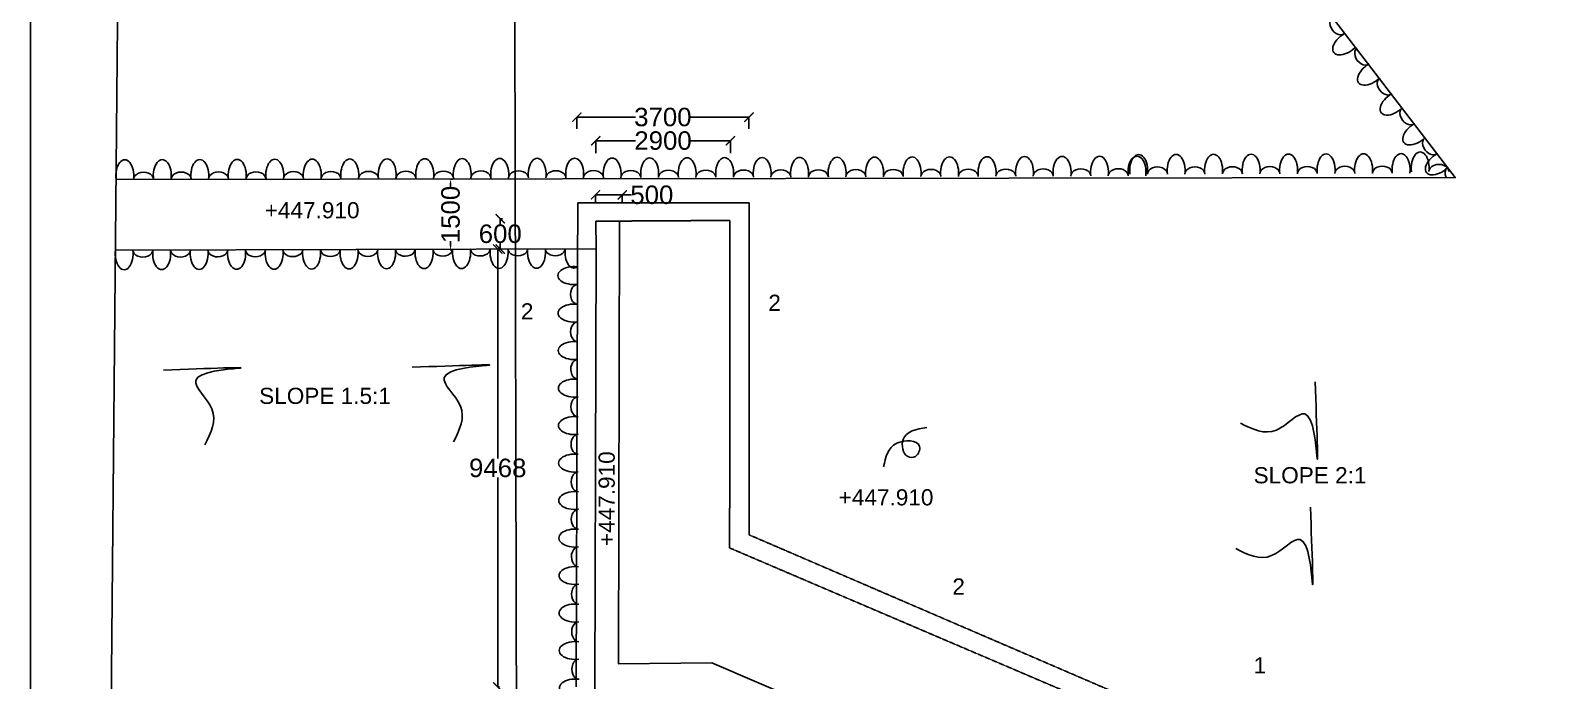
# Model space of a CAD drawing. Header units: inches. Extents: x -25940 to 116401, y 67945 to 197802.
# Drawn here: x -25940 to 6987, y 154198 to 168279 of the extents above; entities that cross this region are included whole.
import ezdxf

# ---------------------------------------------------------------- set-up
doc = ezdxf.new("R2010")
doc.units = ezdxf.units.IN
doc.header["$MEASUREMENT"] = 0
doc.linetypes.add('ACAD_ISO02W100', pattern=[15, 12, -3])
for name, color, linetype in [('DIM', 7, 'Continuous'), ('DOT LINE', 7, 'ACAD_ISO02W100'), ('LINE', 7, 'Continuous'), ('TEXT', 7, 'Continuous')]:
    doc.layers.add(name, color=color, linetype=linetype)
doc.styles.get("Standard").update_dxf_attribs({"font": 'arial.ttf'})
doc.dimstyles.new('DIM TEXT', dxfattribs={"dimtxt": 100, "dimasz": 90, "dimexe": 0.18, "dimexo": 0.0625, "dimgap": 0.09, "dimtad": 0, "dimdec": 0, "dimzin": 0, "dimdsep": 46, "dimtxsty": 'Standard', "dimcen": 0.09, "dimadec": 0, "dimazin": 0, "dimtfac": 1, "dimtdec": 0, "dimtofl": 0, "dimtmove": 0, "dimatfit": 3, "dimfxl": 1, "dimtolj": 1, "dimtzin": 0, "dimarcsym": 0})
doc.dimstyles.new('ST1', dxfattribs={"dimtxt": 400, "dimasz": 200, "dimexe": 0.18, "dimexo": 0.0625, "dimgap": 0.09, "dimtad": 0, "dimtih": 1, "dimtoh": 1, "dimdec": 0, "dimzin": 0, "dimdsep": 46, "dimtxsty": 'Standard', "dimblk": 'ARCHTICK', "dimcen": 0.09, "dimadec": 0, "dimazin": 0, "dimtfac": 1, "dimtdec": 0, "dimtofl": 0, "dimtmove": 0, "dimatfit": 3, "dimldrblk": 'ARCHTICK', "dimfxl": 1, "dimtolj": 1, "dimtzin": 0, "dimarcsym": 0})

# ---------------------------------------------------------------- blocks, each defined once
blk = doc.blocks.new('_ArchTick')
at = {"color": 0, "linetype": 'ByBlock', "const_width": 0.15}
blk.add_lwpolyline([(-0.5, -0.5), (0.5, 0.5)], dxfattribs=at)
blk = doc.blocks.new('*D66')
at = {"layer": 'Defpoints', "color": 0, "transparency": 16777216}
for p in [(-13694.5, 165622), (-10779.5, 165891), (-10779.5, 165622)]:
    blk.add_point(p, dxfattribs=at)
at = {"layer": 'DIM', "color": 0, "lineweight": -2, "transparency": 16777216}
for p, q in [((-13694.5, 165622.0625), (-13694.5, 165891.18)), ((-13694.5, 165891), (-12837.09, 165891)), ((-10779.5, 165891), (-11636.91, 165891)), ((-10779.5, 165622.0625), (-10779.5, 165891.18))]:
    blk.add_line(p, q, dxfattribs=at)
at = {"layer": 'DIM', "color": 0, "lineweight": -2, "transparency": 16777216, "xscale": 200, "yscale": 200, "zscale": 200, "rotation": 180}
blk.add_blockref('_ArchTick', (-13694.5, 165891), dxfattribs=at)
at = {"layer": 'DIM', "color": 0, "lineweight": -2, "transparency": 16777216, "xscale": 200, "yscale": 200, "zscale": 200}
blk.add_blockref('_ArchTick', (-10779.5, 165891), dxfattribs=at)
at = {"layer": 'DIM', "color": 0, "transparency": 16777216, "insert": (-12237, 165891), "char_height": 400, "attachment_point": 5}
blk.add_mtext('\\A1;2900', dxfattribs=at)
blk = doc.blocks.new('*D67')
at = {"layer": 'Defpoints', "color": 0, "transparency": 16777216}
for p in [(-10377, 166401), (-14104, 166148), (-10377, 166148)]:
    blk.add_point(p, dxfattribs=at)
at = {"layer": 'DIM', "color": 0, "lineweight": -2, "transparency": 16777216}
for p, q in [((-14104, 166148), (-14104, 166401)), ((-14104, 166401), (-12837, 166401)), ((-10377, 166401), (-11644, 166401)), ((-10377, 166148), (-10377, 166401))]:
    blk.add_line(p, q, dxfattribs=at)
at = {"layer": 'DIM', "color": 0, "lineweight": -2, "transparency": 16777216, "xscale": 200, "yscale": 200, "zscale": 200, "rotation": 180}
blk.add_blockref('_ArchTick', (-14104, 166401), dxfattribs=at)
at = {"layer": 'DIM', "color": 0, "lineweight": -2, "transparency": 16777216, "xscale": 200, "yscale": 200, "zscale": 200}
blk.add_blockref('_ArchTick', (-10377, 166401), dxfattribs=at)
at = {"layer": 'DIM', "color": 0, "transparency": 16777216, "insert": (-12241, 166401), "char_height": 400, "attachment_point": 5}
blk.add_mtext('\\A1;3700', dxfattribs=at)
blk = doc.blocks.new('*D79')
at = {"layer": 'Defpoints', "color": 0, "transparency": 16777216}
for p in [(-16839, 165061), (-16796, 165061), (-16794, 163523)]:
    blk.add_point(p, dxfattribs=at)
at = {"layer": 'DIM', "color": 0, "lineweight": -2, "transparency": 16777216}
for p, q in [((-16796, 165061), (-16839, 165061)), ((-16839, 164971), (-16839, 164870)), ((-16839, 163613), (-16839, 163714)), ((-16794, 163523), (-16839, 163523))]:
    blk.add_line(p, q, dxfattribs=at)
at = {"layer": 'DIM', "color": 0, "transparency": 16777216}
for points in [[(-16854, 164971), (-16824, 164971), (-16839, 165061)], [(-16854, 163613), (-16824, 163613), (-16839, 163523)]]:
    blk.add_solid(points, dxfattribs=at)
at = {"layer": 'DIM', "color": 0, "transparency": 16777216, "insert": (-16839, 164292), "char_height": 400, "attachment_point": 5, "rotation": 90}
blk.add_mtext('\\A1;1500', dxfattribs=at)
blk = doc.blocks.new('*D80')
at = {"layer": 'Defpoints', "color": 0, "transparency": 16777216}
for p in [(-15763, 164202), (-15717, 164202), (-15726, 163544)]:
    blk.add_point(p, dxfattribs=at)
at = {"layer": 'DIM', "color": 0, "lineweight": -2, "transparency": 16777216}
for p, q in [((-15717, 164202), (-15764, 164202)), ((-15763, 164202), (-15763, 164077)), ((-15763, 163544), (-15763, 163669)), ((-15726, 163544), (-15764, 163544))]:
    blk.add_line(p, q, dxfattribs=at)
at = {"layer": 'DIM', "color": 0, "lineweight": -2, "transparency": 16777216, "xscale": 200, "yscale": 200, "zscale": 200}
for p, rotation in [((-15763, 164202), 90), ((-15763, 163544), 270)]:
    blk.add_blockref('_ArchTick', p, dxfattribs=dict(at, rotation=rotation))
at = {"layer": 'DIM', "color": 0, "transparency": 16777216, "insert": (-15763, 163873), "char_height": 400, "attachment_point": 5}
blk.add_mtext('\\A1;600', dxfattribs=at)
blk = doc.blocks.new('*D81')
at = {"layer": 'Defpoints', "color": 0, "transparency": 16777216}
for p in [(-13121, 164717), (-13701, 164546), (-13121, 164546)]:
    blk.add_point(p, dxfattribs=at)
at = {"layer": 'DIM', "color": 0, "lineweight": -2, "transparency": 16777216}
for p, q in [((-13701, 164546), (-13701, 164717)), ((-13701, 164717), (-13121, 164717)), ((-13121, 164546), (-13121, 164717)), ((-13121, 164717), (-12921, 164717))]:
    blk.add_line(p, q, dxfattribs=at)
at = {"layer": 'DIM', "color": 0, "lineweight": -2, "transparency": 16777216, "xscale": 200, "yscale": 200, "zscale": 200, "rotation": 180}
blk.add_blockref('_ArchTick', (-13701, 164717), dxfattribs=at)
at = {"layer": 'DIM', "color": 0, "lineweight": -2, "transparency": 16777216, "xscale": 200, "yscale": 200, "zscale": 200}
blk.add_blockref('_ArchTick', (-13121, 164717), dxfattribs=at)
at = {"layer": 'DIM', "color": 0, "transparency": 16777216, "insert": (-12480, 164717), "char_height": 400, "attachment_point": 5}
blk.add_mtext('\\A1;500', dxfattribs=at)
blk = doc.blocks.new('*D82')
at = {"layer": 'Defpoints', "color": 0, "transparency": 16777216}
for p in [(-15726, 163544), (-15818, 154060), (-15777, 154060)]:
    blk.add_point(p, dxfattribs=at)
at = {"layer": 'DIM', "color": 0, "lineweight": -2, "transparency": 16777216}
for p, q in [((-15726, 163544), (-15818, 163544)), ((-15818, 163544), (-15818, 159006)), ((-15818, 154060), (-15818, 158597)), ((-15777, 154060), (-15818, 154060))]:
    blk.add_line(p, q, dxfattribs=at)
at = {"layer": 'DIM', "color": 0, "lineweight": -2, "transparency": 16777216, "xscale": 200, "yscale": 200, "zscale": 200}
for p, rotation in [((-15818, 163544), 90), ((-15818, 154060), 270)]:
    blk.add_blockref('_ArchTick', p, dxfattribs=dict(at, rotation=rotation))
at = {"layer": 'DIM', "color": 0, "transparency": 16777216, "insert": (-15818, 158802), "char_height": 400, "attachment_point": 5}
blk.add_mtext('\\A1;9468', dxfattribs=at)

msp = doc.modelspace()

# ---------------------------------------------------------------- linework, layer by layer
at = {"layer": 'DOT LINE', "color": 0}
for points in [[(-14119.1, 154066.6), (-14084.1, 164545.6), (-10371.6, 164545.6), (-10371.6, 157354.6), (-927.6, 153286.6), (3568.9, 153297.1), (3568.9, 150196.1), (46135.4, 150196.1), (46135.4, 153258.6), (55060.4, 153258.6), (83141.9, 162624.6), (83141.9, 168201.1), (85765.4, 168201.1), (85765.4, 161037.6)], [(46550.9, 149951.1), (3258.4, 149924.6), (3187.4, 152887.6), (-990.1, 152881.6), (-10794.6, 157070.6), (-10791.1, 164163.6), (-13696.1, 164147.1)]]:
    msp.add_lwpolyline(points, dxfattribs=at)
at = {"layer": 'LINE', "color": 0}
for points in [[(-23994.6, 174706.6), (-24199.1, 152804.6), (-23776.1, 152496.6), (-24685.1, 152507.6), (-24199.1, 152189.1), (-24213.6, 151188.1)], [(-15460.5, 174693.3), (-15399.6, 146782.6), (-14758.1, 146800.1), (-15799.6, 146459.1), (-15381.6, 146429.6), (-15422.1, 141398.6)], [(-24004.6, 173631.2), (-1565.6, 173551.1), (4921.4, 165093.1), (-24084.7, 165050.8)], [(-13696.1, 164147.1), (-13688.6, 163549.1), (-13713.1, 154069.6), (-13640.1, 142822.6), (-13619.1, 121509.1), (-10758.6, 121510.6), (-10759.1, 128548.1), (-1071.6, 132659.1), (3191.4, 132696.6), (3203.4, 135613.1), (3211.4, 142755.6)], [(-13179.6, 164134.6), (-13203.6, 154562.1), (-11179.1, 154581.1), (-472.1, 149985.6), (963.9, 149974.1), (903.4, 142473.1)], [(-24099, 163521.3), (-13688.6, 163549.1)]]:
    msp.add_lwpolyline(points, dxfattribs=at)
at = {"layer": 'TEXT'}
msp.add_lwpolyline([(-25939.8, 197802.2), (116401.4, 197802.2), (116401.4, 98457.2), (-25939.8, 98457.2)], close=True, dxfattribs=at)
at = {"layer": 'TEXT', "extrusion": (0, 0, -1)}
for centre, major_axis, ratio, start_param, end_param in [((2385.6, 168379.3), (130.4, -172.5), 0.7188112, 0, 3.1415927), ((2567.8, 168008.3), (-277.7, -208.4), 0.5611027, 4.4825214, 8.0798398), ((2923.9, 167724.2), (130.4, -172.5), 0.7188112, 0, 3.1415927), ((3106.1, 167353.2), (-277.7, -208.4), 0.5611027, 4.4825214, 8.0798398), ((3413.7, 167076.5), (130.4, -172.5), 0.7188112, 0, 3.1415927), ((3595.8, 166705.5), (-277.7, -208.4), 0.5611027, 4.4825214, 8.0798398), ((3903.4, 166428.7), (130.4, -172.5), 0.7188112, 0, 3.1415927), ((4085.6, 166057.8), (-277.7, -208.4), 0.5611027, 4.4825214, 8.0798398), ((4393.1, 165781), (130.4, -172.5), 0.7188112, 0, 3.1415927), ((1312, 165254.3), (0, 347.2), 0.5611027, 4.4825214, 8.0798398), ((2124, 165257.2), (0, 347.2), 0.5611027, 4.4825214, 8.0798398), ((2936, 165260.1), (0, 347.2), 0.5611027, 4.4825214, 8.0798398), ((3748, 165263), (0, 347.2), 0.5611027, 4.4825214, 8.0798398), ((4162.6, 165298.8), (0, 347.2), 0.5611027, 4.4825214, 8.0798398), ((-23895, 165129.9), (0, 347.2), 0.5611027, 4.4825214, 8.0798398), ((-23083, 165132.8), (0, 347.2), 0.5611027, 4.4825214, 8.0798398), ((-22271.1, 165135.7), (0, 347.2), 0.5611027, 4.4825214, 8.0798398), ((-21459.1, 165138.6), (0, 347.2), 0.5611027, 4.4825214, 8.0798398), ((-20647.1, 165141.5), (0, 347.2), 0.5611027, 4.4825214, 8.0798398), ((-19835.1, 165144.4), (0, 347.2), 0.5611027, 4.4825214, 8.0798398), ((-19023.1, 165147.3), (0, 347.2), 0.5611027, 4.4825214, 8.0798398), ((-18211.1, 165150.2), (0, 347.2), 0.5611027, 4.4825214, 8.0798398), ((-17399.1, 165153.1), (0, 347.2), 0.5611027, 4.4825214, 8.0798398), ((-16587.1, 165156), (0, 347.2), 0.5611027, 4.4825214, 8.0798398), ((-15775.1, 165158.9), (0, 347.2), 0.5611027, 4.4825214, 8.0798398), ((-14963.1, 165161.9), (0, 347.2), 0.5611027, 4.4825214, 8.0798398), ((-14151.1, 165164.8), (0, 347.2), 0.5611027, 4.4825214, 8.0798398), ((-13339.1, 165167.7), (0, 347.2), 0.5611027, 4.4825214, 8.0798398), ((-12527.1, 165170.6), (0, 347.2), 0.5611027, 4.4825214, 8.0798398), ((-11715.1, 165173.5), (0, 347.2), 0.5611027, 4.4825214, 8.0798398), ((-10903.1, 165176.4), (0, 347.2), 0.5611027, 4.4825214, 8.0798398), ((-10091.1, 165179.3), (0, 347.2), 0.5611027, 4.4825214, 8.0798398), ((-9279.1, 165182.2), (0, 347.2), 0.5611027, 4.4825214, 8.0798398), ((-8467.1, 165185.1), (0, 347.2), 0.5611027, 4.4825214, 8.0798398), ((-7655.1, 165188), (0, 347.2), 0.5611027, 4.4825214, 8.0798398), ((-6843.1, 165190.9), (0, 347.2), 0.5611027, 4.4825214, 8.0798398), ((-6031.1, 165193.8), (0, 347.2), 0.5611027, 4.4825214, 8.0798398), ((-5219.1, 165196.7), (0, 347.2), 0.5611027, 4.4825214, 8.0798398), ((-4407.1, 165199.6), (0, 347.2), 0.5611027, 4.4825214, 8.0798398), ((-3595.1, 165202.5), (0, 347.2), 0.5611027, 4.4825214, 8.0798398), ((-2783.2, 165205.4), (0, 347.2), 0.5611027, 4.4825214, 8.0798398), ((-1971.2, 165208.3), (0, 347.2), 0.5611027, 4.4825214, 8.0798398), ((-1936, 165242.7), (0, 347.2), 0.5611027, 4.4825214, 8.0798398), ((-1529.9, 165165.7), (-216.2, -0.8), 0.7188112, 0, 3.1415927), ((-1124, 165245.6), (0, 347.2), 0.5611027, 4.4825214, 8.0798398), ((-717.9, 165168.6), (-216.2, -0.8), 0.7188112, 0, 3.1415927), ((-312, 165248.5), (0, 347.2), 0.5611027, 4.4825214, 8.0798398), ((94.1, 165171.5), (-216.2, -0.8), 0.7188112, 0, 3.1415927), ((500, 165251.4), (0, 347.2), 0.5611027, 4.4825214, 8.0798398), ((906.1, 165174.4), (-216.2, -0.8), 0.7188112, 0, 3.1415927), ((1718.1, 165177.3), (-216.2, -0.8), 0.7188112, 0, 3.1415927), ((2530.1, 165180.2), (-216.2, -0.8), 0.7188112, 0, 3.1415927), ((3342.1, 165183.1), (-216.2, -0.8), 0.7188112, 0, 3.1415927), ((4575.3, 165410), (-277.7, -208.4), 0.5611027, 4.4825214, 8.0798398), ((4568.7, 165221.8), (-216.2, -0.8), 0.7188112, 0, 3.1415927), ((4882.8, 165133.3), (130.4, -172.5), 0.7188112, 1.8605486, 3.1415927), ((-23489, 165053), (-216.2, -0.8), 0.7188112, 0, 3.1415927), ((-22677, 165055.9), (-216.2, -0.8), 0.7188112, 0, 3.1415927), ((-21865, 165058.8), (-216.2, -0.8), 0.7188112, 0, 3.1415927), ((-21053, 165061.7), (-216.2, -0.8), 0.7188112, 0, 3.1415927), ((-20241, 165064.6), (-216.2, -0.8), 0.7188112, 0, 3.1415927), ((-19429, 165067.5), (-216.2, -0.8), 0.7188112, 0, 3.1415927), ((-18617, 165070.4), (-216.2, -0.8), 0.7188112, 0, 3.1415927), ((-17805, 165073.3), (-216.2, -0.8), 0.7188112, 0, 3.1415927), ((-16993, 165076.2), (-216.2, -0.8), 0.7188112, 0, 3.1415927), ((-16181, 165079.1), (-216.2, -0.8), 0.7188112, 0, 3.1415927), ((-15369, 165082), (-216.2, -0.8), 0.7188112, 0, 3.1415927), ((-14557, 165084.9), (-216.2, -0.8), 0.7188112, 0, 3.1415927), ((-13745, 165087.8), (-216.2, -0.8), 0.7188112, 0, 3.1415927), ((-12933, 165090.7), (-216.2, -0.8), 0.7188112, 0, 3.1415927), ((-12121, 165093.6), (-216.2, -0.8), 0.7188112, 0, 3.1415927), ((-11309, 165096.5), (-216.2, -0.8), 0.7188112, 0, 3.1415927), ((-10497, 165099.4), (-216.2, -0.8), 0.7188112, 0, 3.1415927), ((-9685, 165102.3), (-216.2, -0.8), 0.7188112, 0, 3.1415927), ((-8873, 165105.2), (-216.2, -0.8), 0.7188112, 0, 3.1415927), ((-8061, 165108.1), (-216.2, -0.8), 0.7188112, 0, 3.1415927), ((-7249, 165111), (-216.2, -0.8), 0.7188112, 0, 3.1415927), ((-6437, 165113.9), (-216.2, -0.8), 0.7188112, 0, 3.1415927), ((-5625, 165116.8), (-216.2, -0.8), 0.7188112, 0, 3.1415927), ((-4813.1, 165119.7), (-216.2, -0.8), 0.7188112, 0, 3.1415927), ((-4001.1, 165122.6), (-216.2, -0.8), 0.7188112, 0, 3.1415927), ((-3189.1, 165125.5), (-216.2, -0.8), 0.7188112, 0, 3.1415927), ((-2377.1, 165128.4), (-216.2, -0.8), 0.7188112, 0, 3.1415927), ((-23909.1, 163443.5), (0, -347.2), 0.5611027, 4.4825214, 8.0798398), ((-23503.2, 163523.4), (216.2, 0.8), 0.7188112, 0, 3.1415927), ((-23097.2, 163446.4), (0, -347.2), 0.5611027, 4.4825214, 8.0798398), ((-22691.2, 163526.3), (216.2, 0.8), 0.7188112, 0, 3.1415927), ((-22285.2, 163449.3), (0, -347.2), 0.5611027, 4.4825214, 8.0798398), ((-21879.2, 163529.2), (216.2, 0.8), 0.7188112, 0, 3.1415927), ((-21473.2, 163452.2), (0, -347.2), 0.5611027, 4.4825214, 8.0798398), ((-21067.3, 163532.1), (216.2, 0.8), 0.7188112, 0, 3.1415927), ((-20661.2, 163455.1), (0, -347.2), 0.5611027, 4.4825214, 8.0798398), ((-20255.3, 163535), (216.2, 0.8), 0.7188112, 0, 3.1415927), ((-19849.2, 163458), (0, -347.2), 0.5611027, 4.4825214, 8.0798398), ((-19443.3, 163537.9), (216.2, 0.8), 0.7188112, 0, 3.1415927), ((-19037.2, 163460.9), (0, -347.2), 0.5611027, 4.4825214, 8.0798398), ((-18631.3, 163540.8), (216.2, 0.8), 0.7188112, 0, 3.1415927), ((-18225.2, 163463.8), (0, -347.2), 0.5611027, 4.4825214, 8.0798398), ((-17819.3, 163543.7), (216.2, 0.8), 0.7188112, 0, 3.1415927), ((-17413.2, 163466.7), (0, -347.2), 0.5611027, 4.4825214, 8.0798398), ((-17007.3, 163546.6), (216.2, 0.8), 0.7188112, 0, 3.1415927), ((-16601.2, 163469.6), (0, -347.2), 0.5611027, 4.4825214, 8.0798398), ((-16195.3, 163549.5), (216.2, 0.8), 0.7188112, 0, 3.1415927), ((-15789.2, 163472.5), (0, -347.2), 0.5611027, 4.4825214, 8.0798398), ((-15383.3, 163552.4), (216.2, 0.8), 0.7188112, 0, 3.1415927), ((-14977.2, 163475.4), (0, -347.2), 0.5611027, 4.4825214, 8.0798398), ((-14571.3, 163555.3), (216.2, 0.8), 0.7188112, 0, 3.1415927), ((-14165.2, 163478.3), (0, -347.2), 0.5611027, 5.8795152, 8.0798398), ((-14166.4, 162969.2), (-347.2, 0), 0.5611027, 4.4825214, 8.0798398), ((-14086.6, 162563.3), (0.8, -216.2), 0.7188112, 0, 3.1415927), ((-14163.5, 162157.2), (-347.2, 0), 0.5611027, 4.4825214, 8.0798398), ((-14083.7, 161751.3), (0.8, -216.2), 0.7188112, 0, 3.1415927), ((-14160.6, 161345.2), (-347.2, 0), 0.5611027, 4.4825214, 8.0798398), ((-14080.8, 160939.3), (0.8, -216.2), 0.7188112, 0, 3.1415927), ((-14157.7, 160533.2), (-347.2, 0), 0.5611027, 4.4825214, 8.0798398), ((-14077.9, 160127.3), (0.8, -216.2), 0.7188112, 0, 3.1415927), ((-14154.8, 159721.3), (-347.2, 0), 0.5611027, 4.4825214, 8.0798398), ((-14075, 159315.3), (0.8, -216.2), 0.7188112, 0, 3.1415927), ((-14151.9, 158909.3), (-347.2, 0), 0.5611027, 4.4825214, 8.0798398), ((-14072.1, 158503.3), (0.8, -216.2), 0.7188112, 0, 3.1415927), ((-14149, 158097.3), (-347.2, 0), 0.5611027, 4.4825214, 8.0798398), ((-14069.2, 157691.4), (0.8, -216.2), 0.7188112, 0, 3.1415927), ((-14146.1, 157285.3), (-347.2, 0), 0.5611027, 4.4825214, 8.0798398), ((-14066.2, 156879.4), (0.8, -216.2), 0.7188112, 0, 3.1415927), ((-14143.2, 156473.3), (-347.2, 0), 0.5611027, 4.4825214, 8.0798398), ((-14063.3, 156067.4), (0.8, -216.2), 0.7188112, 0, 3.1415927), ((-14140.3, 155661.3), (-347.2, 0), 0.5611027, 4.4825214, 8.0798398), ((-14060.4, 155255.4), (0.8, -216.2), 0.7188112, 0, 3.1415927), ((-14137.4, 154849.3), (-347.2, 0), 0.5611027, 4.4825214, 8.0798398), ((-14057.5, 154443.4), (0.8, -216.2), 0.7188112, 0, 3.1415927), ((-14134.5, 154037.3), (-347.2, 0), 0.5611027, 4.4825214, 8.0798398)]:
    msp.add_ellipse(centre, major_axis=major_axis, ratio=ratio, start_param=start_param, end_param=end_param, dxfattribs=at)
at = {"layer": 'TEXT'}
for points in [[(-17672.8, 160983.6), (-16063.7, 161023.2), (-16975.2, 160761.9), (-16626.5, 160144.3), (-16777.1, 159368.4)], [(-23055.9, 160922.4), (-21446.8, 160962), (-22358.4, 160700.7), (-22009.6, 160083.2), (-22160.2, 159307.2)], [(1885.7, 160670.3), (1925.3, 159061.2), (1664, 159972.8), (1046.4, 159624), (270.5, 159774.6)], [(-7459.5, 158827.3), (-7174.1, 159338.4), (-6682.1, 159269.6), (-6770.7, 159053.3), (-6938, 159053.3), (-7036.4, 159417), (-6524.7, 159682.4)], [(1784.4, 157951.1), (1824, 156342), (1562.7, 157253.5), (945.1, 156904.8), (169.1, 157055.4)]]:
    msp.add_spline(points, degree=3, dxfattribs=at)

# ---------------------------------------------------------------- texts
for s, p in [('+447.910', (-20864.1, 164209.7)), ('2', (-15316.5, 162019.9)), ('2', (-9957.4, 162205.4)), ('SLOPE 1.5:1', (-20985, 160189.8)), ('SLOPE 2:1', (553.3, 158470.6)), ('+447.910', (-8433, 157992.2)), ('2', (-5970.1, 156060.2)), ('1', (554.6, 154354.2))]:
    msp.add_text(s, height=350, dxfattribs=at).set_placement(p)
msp.add_text('+447.910', height=350, rotation=90, dxfattribs=at).set_placement((-13283.4, 157111.6))

# ---------------------------------------------------------------- dimensions: what is measured, and where the dimension line sits
at = {"layer": 'DIM'}
for base, p1, p2, text, picture, middle in [((-10377, 166401), (-14104.5, 166148), (-10377, 166148), '3700', '*D67', (-12240.8, 166401)), ((-10779.5, 165891), (-13694.5, 165622), (-10779.5, 165622), '2900', '*D66', (-12237, 165891)), ((-13121.3, 164717.2), (-13701.1, 164545.6), (-13121.3, 164545.6), '500', '*D81', (-12480, 164717.2))]:
    dim = msp.add_linear_dim(base=base, p1=p1, p2=p2, text=text, dimstyle='ST1', dxfattribs=at)
    dim.commit()
    dim.dimension.update_dxf_attribs({"geometry": picture, "text_midpoint": middle})
dim = msp.add_linear_dim(base=(-16838.8, 165061.4), p1=(-16793.7, 163522.7), p2=(-16795.9, 165061.4), angle=90, text='1500', dimstyle='DIM TEXT', override={"dimtxt": 400}, dxfattribs=at)
dim.commit()
dim.dimension.update_dxf_attribs({"geometry": '*D79', "text_midpoint": (-16838.8, 164292.1)})
for base, p2, text, picture, middle in [((-15763.4, 164202.2), (-15716.7, 164202.2), '600', '*D80', (-15763.4, 163872.9)), ((-15817.8, 154059.8), (-15777.3, 154059.8), '9468', '*D82', (-15817.8, 158801.7))]:
    dim = msp.add_linear_dim(base=base, p1=(-15726.1, 163543.6), p2=p2, angle=90, text=text, dimstyle='ST1', dxfattribs=at)
    dim.commit()
    dim.dimension.update_dxf_attribs({"geometry": picture, "text_midpoint": middle})

doc.saveas('drawing.dxf')
